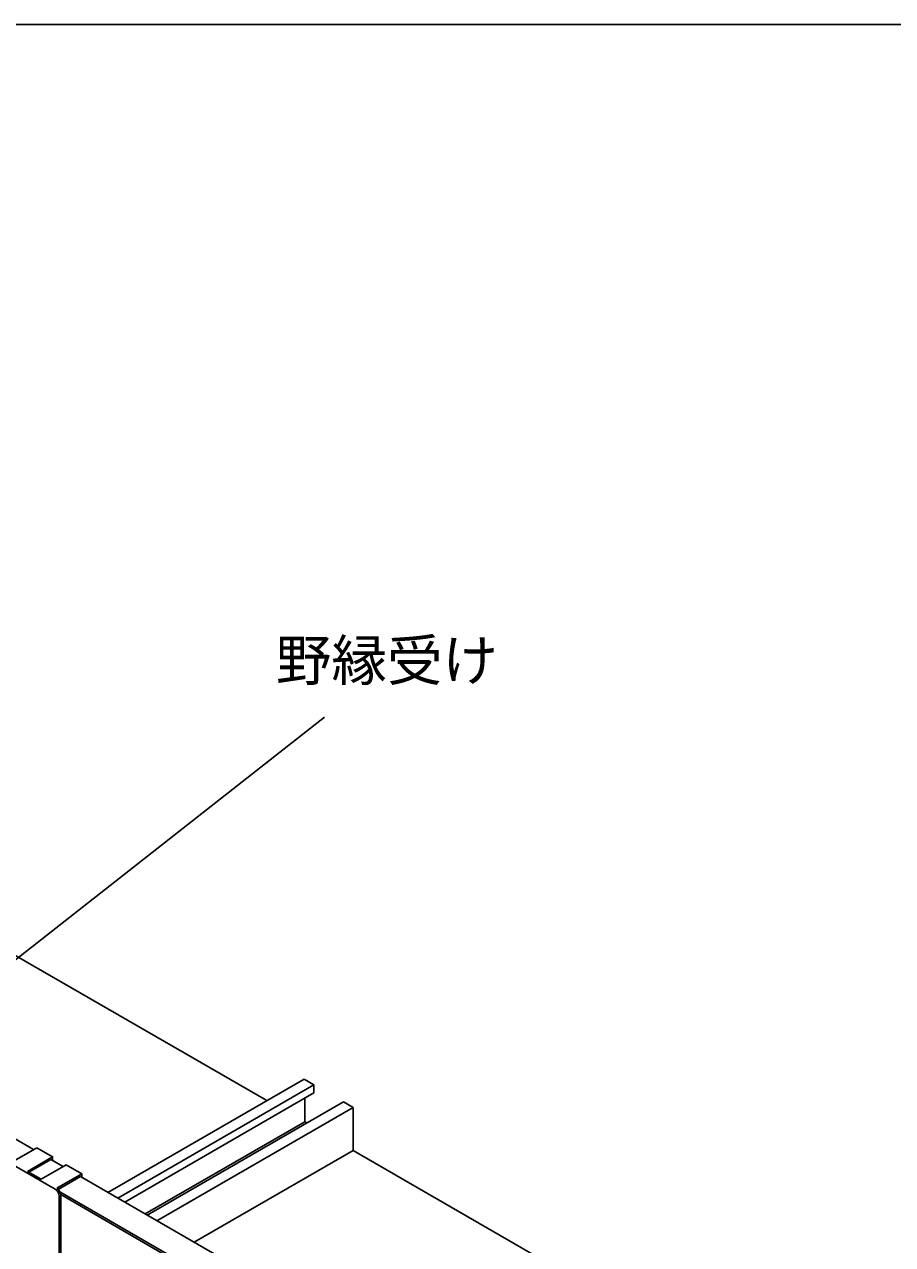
# Model space of a CAD drawing. Units: millimetres on the paper. Extents: x -140 to 142, y -97 to 98.
# Drawn here: x 69.44 to 100.72, y 53.91 to 97.86 of the extents above; entities that cross this region are included whole.
import ezdxf
from ezdxf.enums import TextEntityAlignment as Align

# ---------------------------------------------------------------- set-up
doc = ezdxf.new("R2010")
doc.units = ezdxf.units.MM
for name, color, linetype in [('0-0_文字･図枠･寸法', 7, 'Continuous'), ('0-1_天井下地', 7, 'Continuous'), ('0-2_天井ボード', 7, 'Continuous')]:
    doc.layers.add(name, color=color, linetype=linetype)
doc.styles.add('ＭＳ ゴシック', font='')
doc.styles.get('ＭＳ ゴシック').set_extended_font_data('MS Gothic')

msp = doc.modelspace()

# ---------------------------------------------------------------- linework, layer by layer
at = {"layer": '0-0_文字･図枠･寸法'}
msp.add_line((63.043, 59.401), (80.254, 72.907), dxfattribs=at)
msp.add_lwpolyline([(141.538, 97.865), (-140.462, 97.865), (-140.462, -97.135)], dxfattribs=at)
at = {"layer": '0-1_天井下地'}
for p, q in [((57.916, 64.175), (69.774, 57.329)), ((72.448, 55.786), (79.518, 59.868)), ((79.872, 59.663), (79.518, 59.868)), ((72.801, 55.582), (79.872, 59.663)), ((73.057, 55.434), (79.872, 59.369)), ((79.872, 59.369), (79.872, 59.663)), ((73.862, 54.969), (80.933, 59.051)), ((79.547, 59.181), (79.547, 58.332)), ((81.286, 58.847), (80.933, 59.051)), ((74.216, 54.765), (81.286, 58.847)), ((81.286, 57.296), (81.286, 58.847)), ((68.982, 56.872), (69.888, 57.394)), ((75.559, 53.99), (81.286, 57.296)), ((70.552, 55.9), (68.926, 56.839)), ((69.605, 56.513), (70.397, 56.97)), ((70.948, 56.782), (70.043, 56.26)), ((70.397, 56.97), (70.835, 56.717)), ((70.453, 56.937), (70.453, 57.068)), ((71.514, 56.456), (70.948, 56.782)), ((69.548, 56.545), (70.043, 56.26)), ((70.609, 55.933), (71.514, 56.456)), ((71.457, 56.358), (70.657, 55.895)), ((71.457, 56.358), (91.2, 44.96)), ((71.514, 56.325), (71.514, 56.456)), ((70.722, 55.802), (90.368, 44.461)), ((70.75, 55.705), (90.354, 44.388)), ((70.75, 55.688), (70.75, 53.467))]:
    msp.add_line(p, q, dxfattribs=at)
for points in [[(73.791, 55.01), (79.547, 58.332), (79.617, 58.292)], [(69.888, 57.394), (70.453, 57.068), (69.548, 56.545)], [(70.694, 55.655), (70.694, 53.434), (70.146, 53.343), (70.146, 52.824)]]:
    msp.add_lwpolyline(points, dxfattribs=at)
for centre in [(70.387, 55.641), (70.443, 55.674)]:
    msp.add_arc(centre, 0.307, 2.6054, 57.3946, dxfattribs=at)
at = {"layer": '0-2_天井ボード'}
for p, q in [((78.175, 59.092), (59.861, 69.664)), ((99.6, 46.723), (81.286, 57.296))]:
    msp.add_line(p, q, dxfattribs=at)

# ---------------------------------------------------------------- texts
at = {"layer": '0-0_文字･図枠･寸法', "style": 'ＭＳ ゴシック'}
msp.add_text('野縁受け', height=1.466, dxfattribs=at).set_placement((78.501, 73.782), align=Align.BOTTOM_LEFT)

doc.saveas('drawing.dxf')
